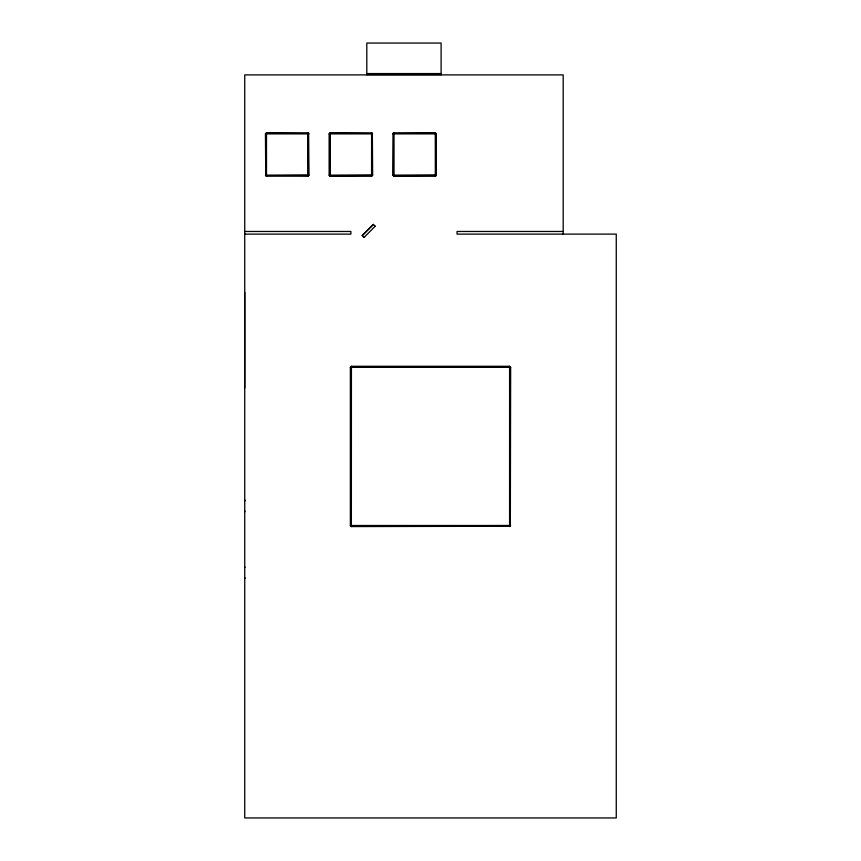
<?xml version="1.0" encoding="UTF-8"?>
<svg xmlns="http://www.w3.org/2000/svg" width="861" height="861" viewBox="0 0 861 861"><rect width="100%" height="100%" fill="white"/><g stroke="black" fill="none" stroke-linecap="round" stroke-linejoin="round"><path stroke-width="1.29" d="M307.894 176.268L265.748 175.967L265.436 133.81L266.501 132.745L308.647 133.068L308.959 175.203L307.947 176.268L307.894 132.745M307.98 175.73L308.421 175.289L266.124 175.59L266.124 133.433L308.27 133.433L308.432 175.203M330.086 176.268L329.128 175.257L329.128 133.81L330.14 132.745L372.339 133.068L372.652 175.203L371.64 176.268L330.14 176.268L330.183 132.745M371.629 175.741L372.113 175.3L329.817 175.59L329.817 133.433L371.963 133.433L372.113 175.203M350.352 367.346L351.417 366.28L509.583 366.28L510.648 367.346L510.336 526.254L351.417 526.566L350.352 525.501L350.352 367.346L510.648 367.346M509.626 526.039L510.099 525.597L351.04 525.877L351.04 366.969L509.96 366.958L510.11 525.501M435.279 176.268L393.821 176.268L392.82 175.203L393.133 133.057L435.279 132.745L436.333 133.81L436.021 175.967L435.332 176.268L435.279 132.745M435.322 175.741L435.795 175.3L393.509 175.59L393.509 133.433L435.655 133.433L435.806 175.203M363.955 237.453L362.19 235.613L373.34 224.387L375.213 226.185M362.19 235.613L373.373 224.43M364.031 237.453L375.181 226.228M371.586 176.268L371.586 132.745M509.583 526.566L509.583 366.28M366.808 73.572L441.112 73.572M367.475 74.563L440.455 74.563M265.436 133.81L308.959 133.81M329.128 133.81L372.652 133.81M392.82 133.81L436.333 133.81M265.436 175.203L308.959 175.203M329.128 175.203L372.652 175.203M392.82 175.203L436.333 175.203M244.739 231.469L350.89 231.469L350.89 234.117L244.739 234.117M563.191 231.469L457.04 231.469L457.04 234.117L616.261 234.117L616.261 817.95L244.739 817.95L244.739 74.896L563.191 74.896L563.191 234.117M244.739 292.503L244.739 388.042M244.965 500.09A1.324 1.324 0 0 0 244.739 500.822L244.933 500.822M350.352 525.501L510.648 525.501M244.933 577.785L244.772 577.785A1.324 1.324 0 0 0 244.965 578.517M351.363 526.566L351.417 366.28M441.112 74.896L441.112 43.05L366.808 43.05L366.808 74.896M393.875 132.745L393.875 176.268M266.501 132.745L266.501 176.268M244.965 567.496A1.324 1.313 1.4 0 1 244.772 566.925M244.772 511.682A1.345 1.324 -0.3 0 1 244.965 511.111"/></g></svg>
